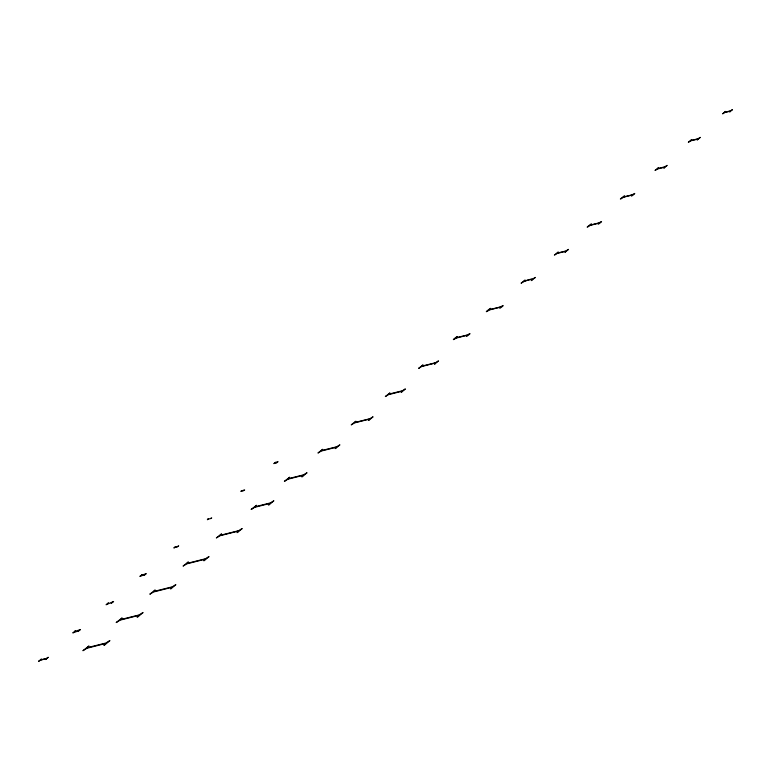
<?xml version="1.0" encoding="UTF-8"?>
<svg xmlns="http://www.w3.org/2000/svg" width="771" height="771" viewBox="0 0 771 771"><rect width="100%" height="100%" fill="white"/><g stroke="black" fill="none" stroke-linecap="round" stroke-linejoin="round"><path stroke-width="1.16" d="M243.501 490.664C248.513 488.226 235.396 493.151 243.501 490.607M208.401 519.056C211.427 518.594 212.941 517.1 210.599 518.575M107.94 603.558L108.509 602.816L106.09 604.734L113.597 601.496L111.188 603.423L111.699 602.681M74.691 631.555L80.463 629.531L78.093 631.536L78.546 630.832L72.792 632.904L75.365 630.842L74.729 631.488M141.43 575.32L146.268 573.605L144.273 575.291L144.688 574.674L139.859 576.429L142.037 574.694L141.43 575.32M175.104 547.073C178.332 546.928 180.086 544.557 177.436 546.793C174.371 546.841 172.299 549.357 175.152 547.005M208.276 519.008C205.809 521.167 209.066 517.842 208.324 518.941M255.056 506.769L270.245 502.971L273.85 500.803L269.069 504.841L268.491 504.995L269.898 503.424L254.661 507.318L251.134 509.477L256.492 505.275L255.056 506.769M288.219 478.704L303.417 474.917L307.022 472.739L302.328 476.709L301.75 476.854L303.186 475.293L287.92 479.186L284.403 481.335L289.665 477.22L288.219 478.704M388.68 394.183L402.298 390.801L405.382 388.931L401.238 392.439L402.028 391.215L388.43 394.665L385.336 396.545L389.895 392.921L388.68 394.183M421.814 366.158L435.432 362.775L438.516 360.895L434.536 364.269L435.307 363.035L421.65 366.524L418.634 368.374L423.028 364.895L421.814 366.158M456.297 337.717L467.38 334.98C474.888 330.287 463.66 339.24 467.081 335.279L456.21 338.084C447.855 343.278 461.058 333.236 456.307 337.688M489.469 309.653L500.552 306.925C508.031 302.242 496.929 311.118 500.34 307.137L489.469 309.942C480.256 315.734 494.77 304.786 489.508 309.595M40.641 659.87L46.221 658.54L48.274 657.278L45.614 659.533L46.183 658.713L40.603 660.101L38.55 661.354L41.441 659.041L40.641 659.87M724.817 112.238L730.397 110.899L732.45 109.646L729.684 111.988L730.243 111.169L724.663 112.556L722.61 113.819L725.627 111.409L724.817 112.238M87.316 647.679L105.8 643.053L109.906 640.585L104.557 645.105L103.854 645.288L105.454 643.496L87.017 648.218L82.911 650.695L88.954 645.992L87.354 647.611M120.469 619.633L138.953 615.007L143.059 612.531L137.826 616.954L137.132 617.137L138.78 615.374L120.218 620.096L116.19 622.544L122.117 617.937L120.517 619.566M153.728 591.492L172.212 586.866L175.846 584.669L171.037 588.736L170.507 588.871L171.952 587.309L153.468 592.003L149.834 594.21L155.183 589.998L153.747 591.463M186.91 563.428L205.394 558.802L209.028 556.595L204.286 560.604L203.756 560.739L205.211 559.177L186.727 563.871L183.093 566.078L188.355 561.934L186.91 563.428M220.082 535.363L238.567 530.737L242.2 528.53L237.545 532.472L237.025 532.607L238.451 531.026L219.986 535.729L216.352 537.936L221.528 533.869L220.101 535.334M321.449 450.601L336.599 446.833L339.886 444.857L335.636 448.452L335.144 448.577L336.387 447.19L321.179 451.064L317.97 453.011L322.712 449.291L321.459 450.563M354.621 422.537L369.772 418.769L373.058 416.793L368.895 420.311L368.403 420.436L369.646 419.048L354.438 422.932L351.229 424.869L355.884 421.226L354.641 422.498M524.135 281.116L532.626 279.054L535.353 277.425L531.306 280.605C535.903 276.837 523.027 281.319 521.109 283.236L525.157 280.056L524.155 281.087M557.279 253.081L565.769 251.018L568.487 249.39L564.998 252.339L565.615 251.317L557.202 253.418L554.407 255.076L558.3 252.021L557.298 253.042M590.335 225.045L599.057 222.915C606.189 218.299 595.53 226.973 598.768 223.156L590.278 225.354C581.132 231.3 595.569 220.467 590.355 225.016M623.527 196.971L632.249 194.841C639.371 190.225 628.76 198.889 632.018 195.034L623.517 197.231C614.4 203.168 628.596 192.432 623.546 196.933M657.653 168.589L664.785 166.864L667.156 165.399L663.87 168.184L664.554 167.23L657.335 169.022L655.042 170.458L658.598 167.615L657.673 168.55M690.777 140.563L697.909 138.838L700.28 137.383L697.186 140.004L697.871 139.05L690.643 140.842L688.349 142.278L691.722 139.59L690.797 140.534M275.093 462.716L278.032 461.617L276.481 462.928L276.76 462.446L273.83 463.612L275.526 462.263L275.093 462.716"/></g></svg>
